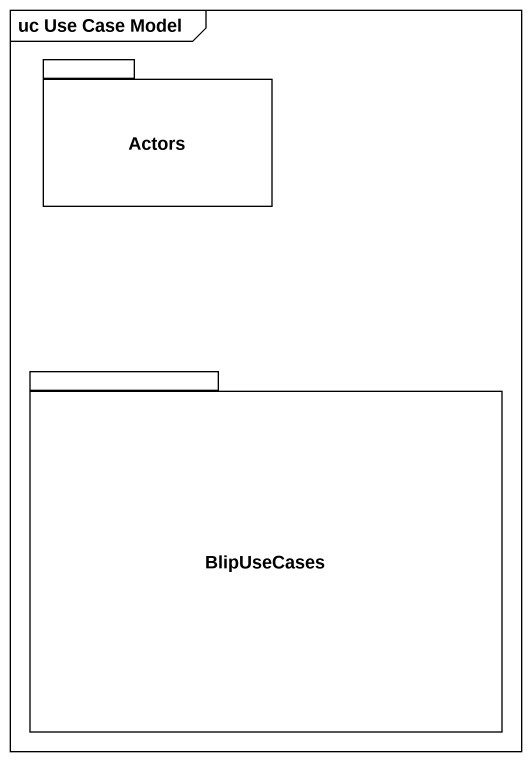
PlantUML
@startuml
mainframe uc Use Case Model
package Actors {
}
package BlipUseCases {
}
@enduml
